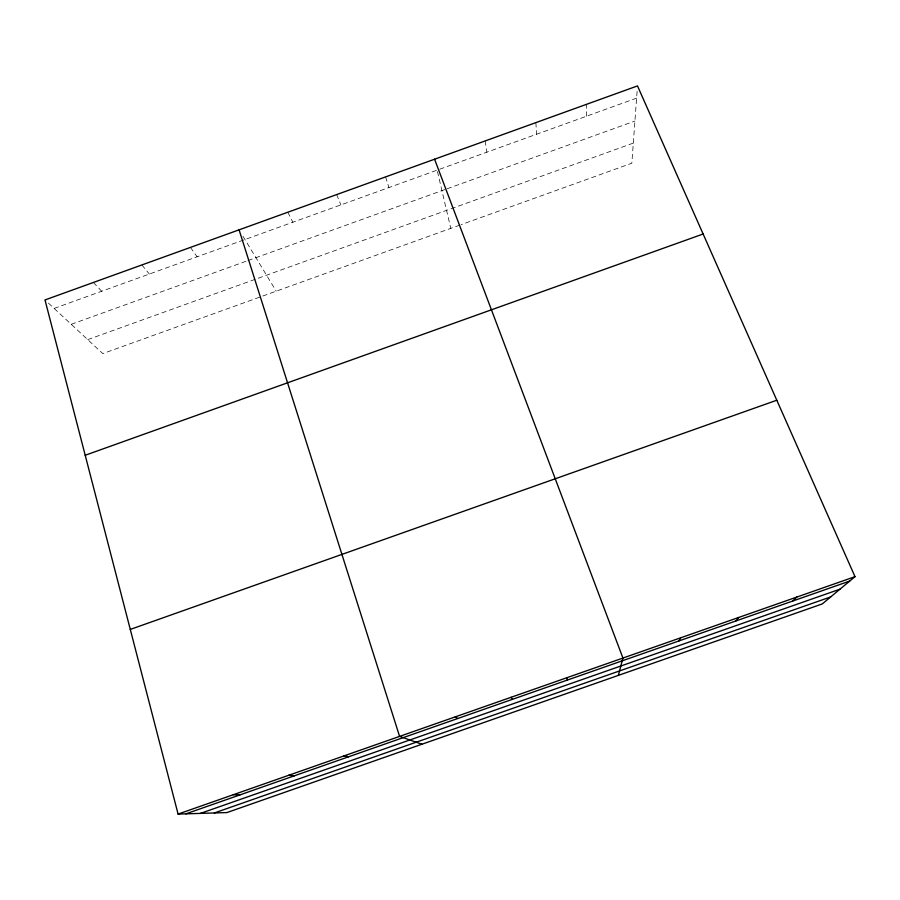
<?xml version="1.0" encoding="UTF-8"?>
<svg xmlns="http://www.w3.org/2000/svg" width="900" height="900" viewBox="0 0 900 900"><rect width="100%" height="100%" fill="white"/><g stroke="black" fill="none" stroke-linecap="round" stroke-linejoin="round"><path stroke-width="0.67" stroke-dasharray="4.5 3.38" d="M586.597 116.19L586.62 104.288M637.099 91.35L631.834 163.215L461.104 224.651M54.124 308.419L437.141 170.145M439.751 169.2L636.604 98.134M71.224 324.304L246.679 261.034M248.006 260.55L445.838 189.214M447.142 188.752L634.916 121.039M87.739 339.626L633.308 143.111M459.81 225.124L102.769 353.599L45 299.947M93.386 282.465L101.7 291.24M141.862 264.949L149.366 274.039M190.429 247.41L197.111 256.793M242.989 236.295L276.21 291.184M287.82 212.231L292.871 222.232M336.656 194.591L340.875 204.896M385.571 176.917L388.957 187.537M437.456 171.506L450.776 228.364M485.168 140.94L486.866 152.19M535.849 122.636L536.681 134.213"/><path stroke-width="1.35" d="M618.356 675.394L622.935 658.058L434.576 159.21M678.915 640.946L680.771 637.774M735.739 621.023L738.72 617.456M792.686 601.054L796.793 597.082M855 576.664L822.262 603.934L226.901 812.576L178.088 814.084L45 299.947L637.492 85.916L855 576.664L178.088 814.084M85.207 455.265L703.125 234.011M130.286 629.426L776.801 400.23M185.895 813.847L849.758 581.04M200.43 813.398L840.004 589.163M214.335 812.97L830.678 596.925M233.291 794.722L240.041 794.857M288.608 775.316L294.311 775.822M344.036 755.876L348.683 756.754M421.92 744.232L399.589 736.391L239.085 229.838M455.254 716.873L457.751 718.504M511.031 697.309L512.46 699.322M566.921 677.711L567.281 680.096"/></g></svg>
